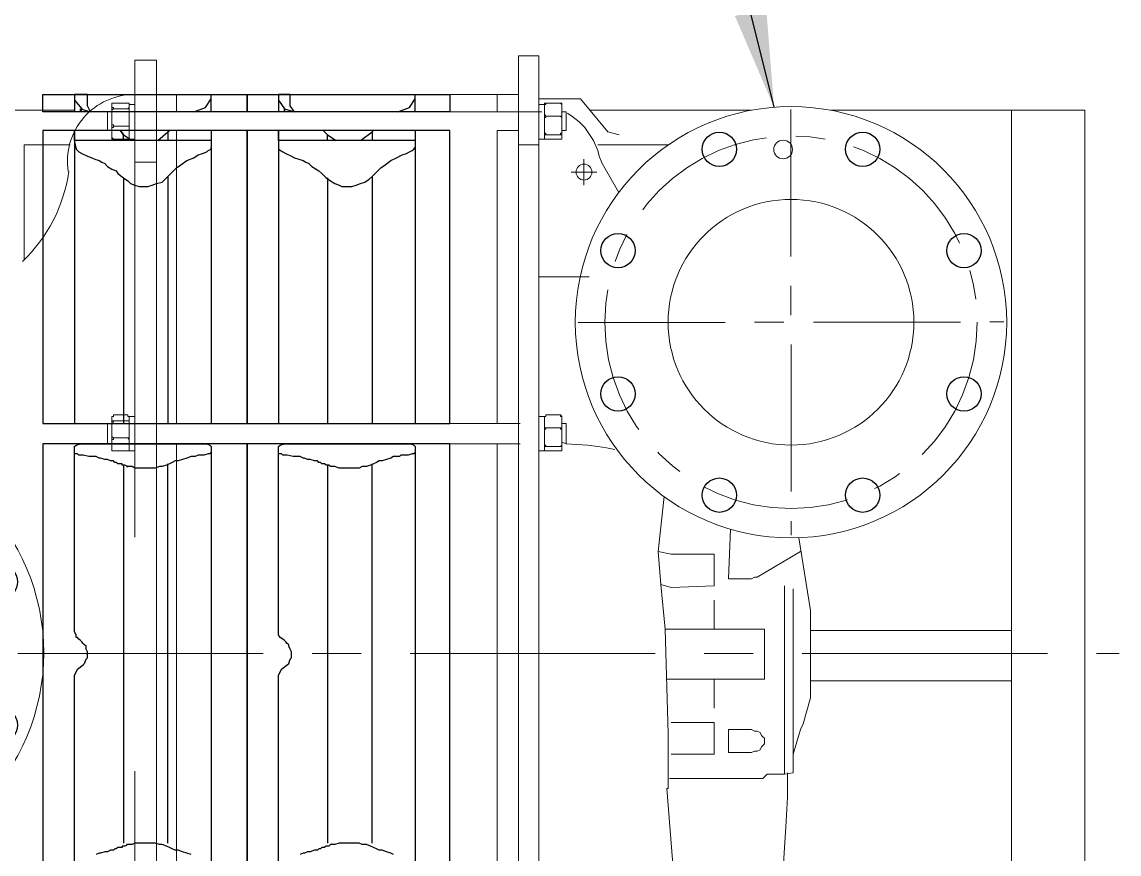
# Model space of a CAD drawing. Header units: inches. Extents: x 26 to 324, y 7 to 235.
# Drawn here: x 115.22 to 143.2, y 172.32 to 193.54 of the extents above; entities that cross this region are included whole.
import ezdxf

# ---------------------------------------------------------------- set-up
doc = ezdxf.new("R2010")
doc.units = ezdxf.units.IN
doc.header["$MEASUREMENT"] = 0
doc.linetypes.add('CENTER', pattern=[2, 1.25, -0.25, 0.25, -0.25])
doc.layers.add('CL', color=1, linetype='CENTER')
doc.layers.add('OBJ', color=7, linetype='Continuous')
doc.styles.get("Standard").update_dxf_attribs({"font": 'arial.ttf'})
doc.dimstyles.new('STANDARD 2 PLCS', dxfattribs={"dimtxt": 0.125, "dimasz": 0.18, "dimexe": 0.18, "dimexo": 0.0625, "dimgap": 0.09, "dimtad": 0, "dimtih": 1, "dimtoh": 1, "dimzin": 4, "dimdsep": 46, "dimtxsty": 'Standard', "dimcen": 0.09, "dimaunit": 1, "dimadec": 0, "dimazin": 1, "dimtfac": 1, "dimtofl": 0, "dimtmove": 1, "dimatfit": 3, "dimfxl": 1, "dimtolj": 1, "dimtzin": 4, "dimarcsym": 0})

# ---------------------------------------------------------------- blocks, each defined once
blk = doc.blocks.new('*U36')
blk.add_circle((0, 0), 0.438)
blk = doc.blocks.new('*U37')
at = {"layer": 'OBJ', "color": 0, "linetype": 'ByBlock', "lineweight": -2, "transparency": 16777216}
for p, rotation in [((58.703, 93.608), 90.00000000000001), ((62.357, 93.608), 45.00000000000002), ((56.119, 91.024), 135), ((64.94, 87.37), 315), ((56.119, 87.37), 180), ((58.703, 84.787), 225), ((62.357, 84.787), 270)]:
    blk.add_blockref('*U36', p, dxfattribs=dict(at, rotation=rotation))
blk.add_blockref('*U36', (64.94, 91.024), dxfattribs=at)
blk = doc.blocks.new('*U38')
blk.add_circle((0, 0), 0.438)
blk = doc.blocks.new('*U39')
at = {"layer": 'OBJ', "color": 0, "linetype": 'ByBlock', "lineweight": -2, "transparency": 16777216}
for p, rotation in [((58.703, 93.608), 90.00000000000001), ((62.357, 93.608), 45.00000000000002), ((56.119, 91.024), 135), ((64.94, 87.37), 315), ((56.119, 87.37), 180), ((58.703, 84.787), 225), ((62.357, 84.787), 270)]:
    blk.add_blockref('*U38', p, dxfattribs=dict(at, rotation=rotation))
blk.add_blockref('*U38', (64.94, 91.024), dxfattribs=at)

msp = doc.modelspace()

# ---------------------------------------------------------------- linework, layer by layer
at = {"layer": 'CL', "lineweight": 0, "ltscale": 3}
for points in [[(134.827, 191.313), (134.843, 180.454)], [(129.406, 185.875), (140.264, 185.891)]]:
    msp.add_lwpolyline(points, dxfattribs=at)
at = {"layer": 'CL', "lineweight": 0, "ltscale": 5}
for points in [[(129.556, 190.043), (129.556, 189.383)], [(129.226, 189.713), (129.886, 189.713)], [(65.122, 177.436), (143.2, 177.436)]]:
    msp.add_lwpolyline(points, dxfattribs=at)
at = {"layer": 'CL', "lineweight": 0, "ltscale": 3}
msp.add_circle((134.835, 185.883), 4.75, dxfattribs=at)
at = {"layer": 'OBJ', "lineweight": 0}
for p, q in [((127.89, 191.692), (127.89, 192.681)), ((127.89, 192.681), (128.403, 192.681)), ((128.403, 192.681), (128.403, 191.582)), ((126.131, 191.692), (127.89, 191.692)), ((128.403, 191.582), (129.466, 191.582)), ((129.466, 191.582), (130.162, 190.739)), ((116.566, 191.289), (66.007, 191.289)), ((140.46, 191.289), (140.46, 168.787)), ((130.162, 190.739), (130.456, 190.666))]:
    msp.add_line(p, q, dxfattribs=at)
for points in [[(118.106, 189.969), (118.655, 189.969), (118.655, 192.571), (118.655, 177.326)], [(118.655, 192.571), (118.106, 192.571), (118.106, 180.404)], [(127.89, 163.583), (127.341, 163.583), (127.341, 163.144), (127.89, 163.144), (127.89, 162.154), (128.403, 162.191), (128.403, 164.426), (128.403, 192.645)], [(127.89, 192.681), (127.89, 163.144)], [(118.655, 191.252), (119.168, 191.252), (119.168, 191.692), (118.655, 191.692)], [(118.655, 191.692), (118.655, 191.692)], [(127.341, 191.252), (127.341, 191.692)], [(128.403, 191.582), (128.403, 190.409), (127.89, 190.409), (127.89, 191.692)], [(117.556, 191.472), (117.519, 191.472), (117.519, 191.435)], [(117.519, 191.435), (117.519, 191.435)], [(117.519, 191.435), (117.519, 191.435)], [(117.519, 191.435), (117.519, 191.435)], [(117.519, 191.435), (117.519, 191.435)], [(117.519, 191.435), (117.519, 191.435)], [(117.519, 191.435), (117.519, 191.435)], [(117.519, 191.435), (117.519, 191.435)], [(117.519, 191.435), (117.519, 191.435)], [(117.519, 191.435), (117.519, 191.435)], [(117.519, 191.435), (117.519, 191.435)], [(117.519, 191.435), (117.519, 191.435)], [(117.519, 191.435), (117.519, 191.435)], [(117.519, 191.435), (117.519, 191.435)], [(117.519, 191.435), (117.519, 191.435)], [(117.519, 191.435), (117.519, 191.435)], [(117.519, 190.592), (117.556, 190.556), (117.519, 190.556), (117.519, 190.592), (117.519, 190.629), (117.519, 190.666), (117.519, 190.702), (117.519, 190.739), (117.519, 190.776), (117.519, 190.812), (117.519, 190.849), (117.556, 190.849), (117.556, 190.886), (117.556, 190.922), (117.519, 190.922), (117.519, 190.959), (117.519, 190.995), (117.519, 191.032), (117.519, 191.069), (117.519, 191.105), (117.519, 191.142), (117.519, 191.179), (117.519, 191.215), (117.519, 191.252), (117.519, 191.289), (117.556, 191.325), (117.556, 191.362), (117.519, 191.362), (117.519, 191.399), (117.519, 191.435), (117.519, 191.399)], [(117.519, 191.399), (117.519, 191.399)], [(117.519, 191.399), (117.519, 191.399)], [(117.519, 191.399), (117.519, 191.399)], [(117.519, 191.399), (117.519, 191.399)], [(117.519, 191.399), (117.519, 191.399)], [(117.519, 191.399), (117.519, 191.399)], [(117.519, 191.399), (117.519, 191.399)], [(117.519, 191.399), (117.519, 191.399)], [(117.519, 191.399), (117.519, 191.399)], [(117.519, 191.399), (117.519, 191.399)], [(117.519, 191.399), (117.519, 191.399)], [(117.519, 191.399), (117.519, 191.399)], [(117.519, 191.399), (117.519, 191.399)], [(117.519, 191.399), (117.519, 191.399)], [(117.519, 191.399), (117.519, 191.399)], [(117.519, 191.399), (117.519, 191.399)], [(117.519, 191.399), (117.519, 191.399)], [(117.519, 190.592), (117.519, 191.399)], [(117.519, 191.362), (117.519, 191.362)], [(117.519, 191.362), (117.519, 191.362)], [(117.519, 191.362), (117.519, 191.362)], [(117.519, 191.362), (117.519, 191.362)], [(117.519, 191.362), (117.519, 191.362)], [(117.519, 191.362), (117.519, 191.362)], [(117.519, 191.362), (117.519, 191.362)], [(117.519, 191.362), (117.519, 191.362)], [(117.519, 191.362), (117.519, 191.362)], [(117.519, 191.362), (117.519, 191.362)], [(117.519, 191.362), (117.519, 191.362)], [(117.519, 191.362), (117.519, 191.362)], [(117.556, 191.472), (117.556, 191.472)], [(117.556, 191.472), (117.556, 191.472)], [(117.556, 191.472), (117.556, 191.472)], [(117.556, 191.472), (117.922, 191.472)], [(117.556, 191.362), (117.556, 191.362)], [(117.922, 191.472), (117.922, 191.472)], [(117.959, 190.592), (117.959, 190.629), (117.959, 190.666), (117.959, 190.702), (117.959, 190.739), (117.959, 190.776), (117.959, 190.812), (117.959, 190.849), (117.959, 190.886), (117.922, 190.886), (117.959, 190.886), (117.959, 190.922), (117.959, 190.959), (117.959, 190.995), (117.959, 191.032), (117.959, 191.069), (117.959, 191.105), (117.959, 191.142), (117.959, 191.179), (117.959, 191.215), (117.959, 191.252), (117.959, 191.289), (117.959, 191.325), (117.922, 191.325), (117.959, 191.362), (117.959, 191.399), (117.959, 191.435), (117.959, 191.472), (117.922, 191.472)], [(117.959, 191.472), (117.959, 191.472)], [(117.959, 191.472), (117.959, 191.472)], [(117.959, 191.435), (117.959, 191.435)], [(117.959, 191.435), (117.959, 191.435)], [(117.959, 191.435), (117.959, 191.435)], [(117.959, 191.435), (117.959, 191.435)], [(117.959, 191.435), (117.959, 191.435)], [(117.959, 191.435), (117.959, 191.435)], [(117.959, 191.435), (117.959, 191.435)], [(117.959, 191.435), (117.959, 191.435)], [(117.959, 191.435), (117.959, 191.435)], [(117.959, 191.435), (117.959, 191.435)], [(117.959, 191.435), (117.959, 191.435)], [(117.959, 191.435), (117.959, 191.435)], [(117.959, 191.435), (117.959, 191.435)], [(117.959, 191.435), (117.959, 191.435)], [(117.959, 191.435), (117.959, 191.435)], [(117.959, 191.399), (117.959, 191.435)], [(118.106, 191.435), (117.959, 191.435), (117.959, 190.556), (118.106, 190.556)], [(117.959, 191.399), (117.959, 191.399)], [(117.959, 191.399), (117.959, 191.399)], [(117.959, 191.399), (117.959, 191.399)], [(117.959, 191.399), (117.959, 191.399)], [(117.959, 191.399), (117.959, 191.399)], [(117.959, 191.399), (117.959, 191.399)], [(117.959, 191.399), (117.959, 191.399)], [(117.959, 191.399), (117.959, 191.399)], [(117.959, 191.399), (117.959, 191.399)], [(117.959, 191.399), (117.959, 191.399)], [(117.959, 191.399), (117.959, 191.399)], [(117.959, 191.399), (117.959, 191.399)], [(117.959, 191.399), (117.959, 191.399)], [(117.959, 191.399), (117.959, 191.399)], [(117.959, 191.399), (117.959, 191.399)], [(117.959, 191.399), (117.959, 191.399)], [(117.959, 191.362), (117.959, 191.362)], [(117.959, 191.362), (117.959, 191.362)], [(117.959, 191.362), (117.959, 191.362)], [(117.959, 191.362), (117.959, 191.362)], [(117.959, 191.362), (117.959, 191.362)], [(117.959, 191.362), (117.959, 191.362)], [(117.959, 191.362), (117.959, 191.362)], [(117.959, 191.362), (117.959, 191.362)], [(117.959, 191.362), (117.959, 191.362)], [(117.959, 191.362), (117.959, 191.362)], [(117.959, 191.362), (117.959, 191.362)], [(117.959, 191.362), (117.959, 191.362)], [(117.959, 191.362), (117.959, 191.362)], [(117.959, 191.362), (117.959, 191.362)], [(128.403, 190.556), (128.55, 190.556), (128.55, 191.435), (128.403, 191.435)], [(128.55, 191.435), (128.55, 191.472), (128.587, 191.472), (128.587, 191.435), (128.55, 191.435), (128.55, 191.399), (128.55, 191.362), (128.55, 191.325), (128.55, 191.289), (128.55, 191.252), (128.55, 191.215), (128.55, 191.179), (128.587, 191.142), (128.587, 191.105), (128.55, 191.105), (128.55, 191.069), (128.55, 191.032), (128.55, 190.995), (128.55, 190.959), (128.55, 190.922), (128.55, 190.886), (128.55, 190.849), (128.55, 190.812), (128.55, 190.776), (128.55, 190.739), (128.55, 190.702), (128.587, 190.702), (128.587, 190.666), (128.55, 190.666), (128.55, 190.629), (128.55, 190.592), (128.55, 190.556), (128.587, 190.556)], [(128.55, 191.435), (128.55, 191.435)], [(128.953, 191.472), (128.587, 191.472)], [(128.99, 190.592), (128.99, 190.629), (128.99, 190.666), (128.953, 190.666), (128.953, 190.702), (128.99, 190.702), (128.99, 190.739), (128.99, 190.776), (128.99, 190.812), (128.99, 190.849), (128.99, 190.886), (128.99, 190.922), (128.99, 190.959), (128.99, 190.995), (128.99, 191.032), (128.99, 191.069), (128.99, 191.105), (128.953, 191.142), (128.99, 191.142), (128.99, 191.179), (128.99, 191.215), (128.99, 191.252), (128.99, 191.289), (128.99, 191.325), (128.99, 191.362), (128.99, 191.399), (128.99, 191.435), (128.953, 191.472), (128.99, 191.472), (128.99, 191.435)], [(128.99, 191.435), (128.99, 191.435)], [(128.99, 191.435), (128.99, 190.629)], [(117.519, 191.252), (117.409, 191.252), (117.409, 190.776), (117.519, 190.776)], [(117.519, 191.289), (117.519, 191.289)], [(117.519, 191.289), (117.519, 191.289)], [(117.519, 191.289), (117.519, 191.289)], [(117.519, 191.252), (117.519, 191.252)], [(117.519, 191.252), (117.519, 191.252)], [(117.519, 191.252), (117.519, 191.252)], [(117.519, 191.252), (117.519, 191.252)], [(117.519, 191.215), (117.519, 191.215)], [(117.519, 191.215), (117.519, 191.215)], [(117.519, 191.215), (117.519, 191.215)], [(117.519, 191.179), (117.519, 191.179)], [(117.519, 191.179), (117.519, 191.179)], [(117.519, 191.179), (117.519, 191.179)], [(117.519, 191.179), (117.519, 191.179)], [(117.519, 191.142), (117.519, 191.142)], [(117.519, 191.142), (117.519, 191.142)], [(117.519, 191.142), (117.519, 191.142)], [(117.519, 191.105), (117.519, 191.105)], [(117.519, 191.105), (117.519, 191.105)], [(117.519, 191.105), (117.519, 191.105)], [(117.519, 191.105), (117.519, 191.105)], [(117.556, 191.325), (117.556, 191.325)], [(117.556, 191.325), (117.556, 191.325)], [(117.556, 191.325), (117.556, 191.325)], [(117.556, 191.325), (117.556, 191.325)], [(117.922, 191.325), (117.556, 191.325)], [(117.922, 191.325), (117.922, 191.325)], [(117.922, 191.325), (117.922, 191.325)], [(117.959, 191.325), (117.959, 191.325)], [(117.959, 191.289), (117.959, 191.289)], [(117.959, 191.289), (117.959, 191.289)], [(117.959, 191.289), (117.959, 191.289)], [(117.959, 191.252), (117.959, 191.252)], [(117.959, 191.252), (117.959, 191.252)], [(117.959, 191.252), (117.959, 191.252)], [(117.959, 191.252), (117.959, 191.252)], [(117.959, 191.215), (117.959, 191.215)], [(117.959, 191.215), (117.959, 191.215)], [(117.959, 191.215), (117.959, 191.215)], [(117.959, 191.179), (117.959, 191.179)], [(117.959, 191.179), (117.959, 191.179)], [(117.959, 191.179), (117.959, 191.179)], [(117.959, 191.179), (117.959, 191.179)], [(117.959, 191.142), (117.959, 191.142)], [(117.959, 191.142), (117.959, 191.142)], [(117.959, 191.142), (117.959, 191.142)], [(117.959, 191.105), (117.959, 191.105)], [(117.959, 191.105), (117.959, 191.105)], [(117.959, 191.105), (117.959, 191.105)], [(117.959, 191.105), (117.959, 191.105)], [(126.131, 191.252), (128.477, 191.252)], [(128.953, 191.142), (128.587, 191.142)], [(128.99, 190.776), (129.1, 190.776), (129.1, 191.252), (128.99, 191.252)], [(129.136, 191.215), (129.246, 191.142), (129.43, 190.995), (129.576, 190.849), (129.796, 190.519), (129.906, 190.263), (129.943, 190.116), (130.016, 189.933), (130.445, 189.196)], [(133.82, 191.289), (129.723, 191.289), (129.708, 191.289)], [(142.329, 191.289), (135.85, 191.289)], [(139.801, 191.289), (139.727, 191.289)], [(140.46, 190.629), (140.46, 191.289)], [(117.519, 191.069), (117.519, 191.069)], [(117.519, 191.069), (117.519, 191.069)], [(117.519, 191.069), (117.519, 191.069)], [(117.519, 191.032), (117.519, 191.032)], [(117.519, 191.032), (117.519, 191.032)], [(117.519, 191.032), (117.519, 191.032)], [(117.519, 191.032), (117.519, 191.032)], [(117.519, 190.995), (117.519, 190.995)], [(117.519, 190.995), (117.519, 190.995)], [(117.519, 190.995), (117.519, 190.995)], [(117.519, 190.959), (117.519, 190.959)], [(117.519, 190.959), (117.519, 190.959)], [(117.519, 190.959), (117.519, 190.959)], [(117.519, 190.922), (117.519, 190.922)], [(117.519, 190.922), (117.519, 190.922)], [(117.519, 190.849), (117.519, 190.849)], [(117.519, 190.849), (117.519, 190.849)], [(117.519, 190.849), (117.519, 190.849)], [(117.519, 190.849), (117.519, 190.849)], [(117.519, 190.812), (117.519, 190.812)], [(117.519, 190.812), (117.519, 190.812)], [(117.519, 190.812), (117.519, 190.812)], [(117.519, 190.812), (117.519, 190.812)], [(117.519, 190.812), (117.519, 190.812)], [(117.556, 190.886), (117.556, 190.886)], [(117.556, 190.886), (117.556, 190.886)], [(117.556, 190.886), (117.556, 190.886)], [(117.556, 190.886), (117.556, 190.886)], [(117.556, 190.886), (117.922, 190.886)], [(117.922, 190.886), (117.922, 190.886)], [(117.922, 190.886), (117.922, 190.886)], [(117.959, 191.069), (117.959, 191.069)], [(117.959, 191.069), (117.959, 191.069)], [(117.959, 191.069), (117.959, 191.069)], [(117.959, 191.032), (117.959, 191.032)], [(117.959, 191.032), (117.959, 191.032)], [(117.959, 191.032), (117.959, 191.032)], [(117.959, 191.032), (117.959, 191.032)], [(117.959, 190.995), (117.959, 190.995)], [(117.959, 190.995), (117.959, 190.995)], [(117.959, 190.995), (117.959, 190.995)], [(117.959, 190.959), (117.959, 190.959)], [(117.959, 190.959), (117.959, 190.959)], [(117.959, 190.959), (117.959, 190.959)], [(117.959, 190.922), (117.959, 190.922)], [(117.959, 190.922), (117.959, 190.922)], [(117.959, 190.922), (117.959, 190.922)], [(117.959, 190.849), (117.959, 190.849)], [(117.959, 190.849), (117.959, 190.849)], [(117.959, 190.849), (117.959, 190.849)], [(117.959, 190.849), (117.959, 190.849)], [(117.959, 190.849), (117.959, 190.849)], [(117.959, 190.812), (117.959, 190.812)], [(117.959, 190.812), (117.959, 190.812)], [(117.959, 190.812), (117.959, 190.812)], [(117.959, 190.812), (117.959, 190.812)], [(117.959, 190.812), (117.959, 190.812)], [(117.519, 190.776), (117.519, 190.776)], [(117.519, 190.776), (117.519, 190.776)], [(117.519, 190.776), (117.519, 190.776)], [(117.519, 190.776), (117.519, 190.776)], [(117.519, 190.776), (117.519, 190.776)], [(117.519, 190.739), (117.519, 190.739)], [(117.519, 190.739), (117.519, 190.739)], [(117.519, 190.739), (117.519, 190.739)], [(117.519, 190.739), (117.519, 190.739)], [(117.519, 190.739), (117.519, 190.739)], [(117.519, 190.702), (117.519, 190.702)], [(117.519, 190.702), (117.519, 190.702)], [(117.519, 190.702), (117.519, 190.702)], [(117.519, 190.702), (117.519, 190.702)], [(117.519, 190.702), (117.519, 190.702)], [(117.519, 190.666), (117.519, 190.666)], [(117.519, 190.666), (117.519, 190.666)], [(117.519, 190.666), (117.519, 190.666)], [(117.519, 190.666), (117.519, 190.666)], [(117.519, 190.666), (117.519, 190.666)], [(117.519, 190.666), (117.519, 190.666)], [(117.519, 190.629), (117.519, 190.629)], [(117.519, 190.629), (117.519, 190.629)], [(117.519, 190.629), (117.519, 190.629)], [(117.519, 190.629), (117.519, 190.629)], [(117.519, 190.629), (117.519, 190.629)], [(117.519, 190.592), (117.519, 190.592)], [(117.519, 190.592), (117.519, 190.592)], [(117.519, 190.592), (117.519, 190.592)], [(117.519, 190.592), (117.519, 190.592)], [(117.519, 190.592), (117.519, 190.592)], [(117.519, 190.592), (117.519, 190.592)], [(117.519, 190.592), (117.519, 190.592)], [(117.519, 190.592), (117.519, 190.592)], [(117.519, 190.592), (117.519, 190.592)], [(117.519, 190.592), (117.519, 190.592)], [(117.519, 190.592), (117.519, 190.592)], [(117.519, 190.592), (117.519, 190.592)], [(117.519, 190.592), (117.519, 190.592)], [(117.519, 190.592), (117.519, 190.592)], [(117.519, 190.556), (117.519, 190.556)], [(117.519, 190.556), (117.519, 190.556)], [(117.519, 190.556), (117.519, 190.556)], [(117.519, 190.556), (117.519, 190.556)], [(117.519, 190.556), (117.519, 190.556)], [(117.519, 190.556), (117.519, 190.556)], [(117.519, 190.556), (117.519, 190.556)], [(117.556, 190.556), (117.556, 190.556)], [(117.556, 190.556), (117.556, 190.556)], [(117.556, 190.556), (117.556, 190.556)], [(117.556, 190.556), (117.556, 190.556)], [(117.556, 190.556), (117.556, 190.556)], [(117.556, 190.556), (117.556, 190.556)], [(117.556, 190.556), (117.556, 190.556)], [(117.556, 190.556), (117.556, 190.556)], [(117.556, 190.556), (117.556, 190.556)], [(117.556, 190.556), (117.922, 190.556)], [(117.922, 190.556), (117.922, 190.556)], [(117.922, 190.556), (117.922, 190.556)], [(117.922, 190.556), (117.922, 190.556)], [(117.959, 190.776), (117.959, 190.776)], [(117.959, 190.776), (117.959, 190.776)], [(117.959, 190.776), (117.959, 190.776)], [(117.959, 190.776), (117.959, 190.776)], [(117.959, 190.776), (117.959, 190.776)], [(117.959, 190.739), (117.959, 190.739)], [(117.959, 190.739), (117.959, 190.739)], [(117.959, 190.739), (117.959, 190.739)], [(117.959, 190.739), (117.959, 190.739)], [(117.959, 190.739), (117.959, 190.739)], [(117.959, 190.702), (117.959, 190.702)], [(117.959, 190.702), (117.959, 190.702)], [(117.959, 190.702), (117.959, 190.702)], [(117.959, 190.702), (117.959, 190.702)], [(117.959, 190.702), (117.959, 190.702)], [(117.959, 190.666), (117.959, 190.666)], [(117.959, 190.666), (117.959, 190.666)], [(117.959, 190.666), (117.959, 190.666)], [(117.959, 190.666), (117.959, 190.666)], [(117.959, 190.666), (117.959, 190.666)], [(117.959, 190.666), (117.959, 190.666)], [(117.959, 190.629), (117.959, 190.629)], [(117.959, 190.629), (117.959, 190.629)], [(117.959, 190.629), (117.959, 190.629)], [(117.959, 190.629), (117.959, 190.629)], [(117.959, 190.629), (117.959, 190.629)], [(117.959, 190.592), (117.959, 190.592)], [(117.959, 190.592), (117.959, 190.592)], [(117.959, 190.592), (117.959, 190.592)], [(117.959, 190.592), (117.959, 190.592)], [(117.959, 190.592), (117.959, 190.592)], [(117.959, 190.592), (117.959, 190.592)], [(117.959, 190.592), (117.959, 190.592)], [(117.959, 190.592), (117.959, 190.592)], [(117.959, 190.592), (117.959, 190.592)], [(117.959, 190.592), (117.959, 190.592)], [(117.959, 190.592), (117.959, 190.592)], [(117.959, 190.592), (117.959, 190.592)], [(117.959, 190.592), (117.959, 190.592)], [(117.959, 190.592), (117.959, 190.592)], [(117.959, 190.556), (117.959, 190.556)], [(117.959, 190.556), (117.959, 190.556)], [(117.959, 190.556), (117.959, 190.556)], [(117.959, 190.556), (117.959, 190.556)], [(117.959, 190.556), (117.959, 190.556)], [(117.959, 190.556), (117.959, 190.556)], [(117.959, 190.556), (117.959, 190.556)], [(117.959, 190.556), (117.959, 190.556)], [(117.959, 190.556), (117.959, 190.556)], [(117.959, 190.556), (117.959, 190.556)], [(117.959, 190.556), (117.959, 190.556)], [(117.959, 190.556), (117.959, 190.556)], [(119.168, 190.776), (118.655, 190.776)], [(127.89, 190.776), (127.341, 190.776), (127.341, 190.299), (127.341, 183.3), (127.89, 183.3)], [(128.55, 190.592), (128.55, 190.592)], [(128.587, 190.666), (128.953, 190.666)], [(128.953, 190.556), (128.587, 190.556)], [(128.953, 190.556), (128.99, 190.556), (128.99, 190.592), (128.99, 190.629)], [(128.99, 190.592), (128.99, 190.592)], [(116.456, 190.409), (115.284, 190.409), (115.284, 187.477)], [(131.71, 190.409), (129.906, 190.409)], [(128.403, 187.038), (129.686, 187.038)], [(117.519, 183.3), (117.409, 183.3), (117.409, 182.786), (117.519, 182.786)], [(117.556, 183.519), (117.556, 183.483), (117.519, 183.483)], [(117.519, 183.483), (117.519, 183.483)], [(117.519, 183.483), (117.519, 183.483)], [(117.519, 183.483), (117.519, 183.483)], [(117.519, 183.483), (117.519, 183.483)], [(117.519, 183.483), (117.519, 183.483)], [(117.519, 183.483), (117.519, 183.483)], [(117.519, 183.483), (117.519, 183.483)], [(117.519, 183.483), (117.519, 183.483)], [(117.519, 183.483), (117.519, 183.483)], [(117.519, 183.483), (117.519, 183.483)], [(117.519, 183.483), (117.519, 183.483)], [(117.519, 183.483), (117.519, 183.483)], [(117.519, 182.64), (117.519, 182.603), (117.556, 182.603), (117.519, 182.603), (117.519, 182.64), (117.519, 182.677), (117.519, 182.713), (117.519, 182.75), (117.519, 182.786), (117.519, 182.823), (117.519, 182.86), (117.519, 182.896), (117.556, 182.896), (117.556, 182.933), (117.519, 182.97), (117.519, 183.006), (117.519, 183.043), (117.519, 183.08), (117.519, 183.116), (117.519, 183.153), (117.519, 183.19), (117.519, 183.226), (117.519, 183.263), (117.519, 183.3), (117.519, 183.336), (117.556, 183.336), (117.556, 183.373), (117.519, 183.373), (117.519, 183.409), (117.519, 183.446), (117.519, 183.483), (117.519, 183.446)], [(117.519, 183.446), (117.519, 183.446)], [(117.519, 183.446), (117.519, 183.446)], [(117.519, 183.446), (117.519, 183.446)], [(117.519, 183.446), (117.519, 183.446)], [(117.519, 183.446), (117.519, 183.446)], [(117.519, 183.446), (117.519, 183.446)], [(117.519, 183.446), (117.519, 183.446)], [(117.519, 183.446), (117.519, 183.446)], [(117.519, 183.446), (117.519, 183.446)], [(117.519, 183.446), (117.519, 183.446)], [(117.519, 183.446), (117.519, 183.446)], [(117.519, 183.446), (117.519, 183.446)], [(117.519, 183.446), (117.519, 183.446)], [(117.519, 183.446), (117.519, 183.446)], [(117.519, 183.446), (117.519, 183.446)], [(117.519, 183.446), (117.519, 183.446)], [(117.519, 182.64), (117.519, 183.446)], [(117.519, 183.409), (117.519, 183.409)], [(117.519, 183.409), (117.519, 183.409)], [(117.519, 183.409), (117.519, 183.409)], [(117.519, 183.409), (117.519, 183.409)], [(117.519, 183.409), (117.519, 183.409)], [(117.519, 183.409), (117.519, 183.409)], [(117.519, 183.409), (117.519, 183.409)], [(117.519, 183.409), (117.519, 183.409)], [(117.519, 183.409), (117.519, 183.409)], [(117.519, 183.409), (117.519, 183.409)], [(117.519, 183.409), (117.519, 183.409)], [(117.519, 183.409), (117.519, 183.409)], [(117.519, 183.409), (117.519, 183.409)], [(117.519, 183.409), (117.519, 183.409)], [(117.519, 183.409), (117.519, 183.409)], [(117.519, 183.373), (117.519, 183.373)], [(117.519, 183.336), (117.519, 183.336)], [(117.519, 183.336), (117.519, 183.336)], [(117.519, 183.3), (117.519, 183.3)], [(117.519, 183.3), (117.519, 183.3)], [(117.519, 183.3), (117.519, 183.3)], [(117.519, 183.263), (117.519, 183.263)], [(117.519, 183.263), (117.519, 183.263)], [(117.519, 183.263), (117.519, 183.263)], [(117.519, 183.263), (117.519, 183.263)], [(117.556, 183.519), (117.922, 183.519)], [(117.556, 183.483), (117.556, 183.483)], [(117.556, 183.483), (117.556, 183.483)], [(117.556, 183.373), (117.556, 183.373)], [(117.556, 183.373), (117.556, 183.373)], [(117.556, 183.373), (117.556, 183.373)], [(117.556, 183.373), (117.556, 183.373)], [(117.556, 183.373), (117.556, 183.373)], [(117.922, 183.373), (117.556, 183.373)], [(117.959, 182.64), (117.959, 182.677), (117.959, 182.713), (117.959, 182.75), (117.959, 182.786), (117.959, 182.823), (117.959, 182.86), (117.959, 182.896), (117.922, 182.933), (117.959, 182.933), (117.959, 182.97), (117.959, 183.006), (117.959, 183.043), (117.959, 183.08), (117.959, 183.116), (117.959, 183.153), (117.959, 183.19), (117.959, 183.226), (117.959, 183.263), (117.959, 183.3), (117.959, 183.336), (117.959, 183.373), (117.922, 183.373), (117.959, 183.373), (117.959, 183.409), (117.959, 183.446), (117.959, 183.483), (117.922, 183.483), (117.922, 183.519)], [(117.922, 183.373), (117.922, 183.373)], [(117.922, 183.373), (117.922, 183.373)], [(117.959, 183.483), (117.959, 183.483)], [(117.959, 183.483), (117.959, 183.483)], [(117.959, 183.483), (117.959, 183.483)], [(117.959, 183.483), (117.959, 183.483)], [(117.959, 183.483), (117.959, 183.483)], [(117.959, 183.483), (117.959, 183.483)], [(117.959, 183.483), (117.959, 183.483)], [(117.959, 183.483), (117.959, 183.483)], [(117.959, 183.483), (117.959, 183.483)], [(117.959, 183.483), (117.959, 183.483)], [(117.959, 183.483), (117.959, 183.483)], [(117.959, 183.483), (117.959, 183.483)], [(117.959, 183.483), (117.959, 183.483)], [(117.959, 183.483), (117.959, 183.483)], [(117.959, 183.446), (117.959, 183.483)], [(118.106, 183.483), (117.959, 183.483), (117.959, 182.603), (118.106, 182.603)], [(117.959, 183.446), (117.959, 183.446)], [(117.959, 183.446), (117.959, 183.446)], [(117.959, 183.446), (117.959, 183.446)], [(117.959, 183.446), (117.959, 183.446)], [(117.959, 183.446), (117.959, 183.446)], [(117.959, 183.446), (117.959, 183.446)], [(117.959, 183.446), (117.959, 183.446)], [(117.959, 183.446), (117.959, 183.446)], [(117.959, 183.446), (117.959, 183.446)], [(117.959, 183.446), (117.959, 183.446)], [(117.959, 183.446), (117.959, 183.446)], [(117.959, 183.446), (117.959, 183.446)], [(117.959, 183.446), (117.959, 183.446)], [(117.959, 183.446), (117.959, 183.446)], [(117.959, 183.446), (117.959, 183.446)], [(117.959, 183.409), (117.959, 183.409)], [(117.959, 183.409), (117.959, 183.409)], [(117.959, 183.409), (117.959, 183.409)], [(117.959, 183.409), (117.959, 183.409)], [(117.959, 183.409), (117.959, 183.409)], [(117.959, 183.409), (117.959, 183.409)], [(117.959, 183.409), (117.959, 183.409)], [(117.959, 183.409), (117.959, 183.409)], [(117.959, 183.409), (117.959, 183.409)], [(117.959, 183.409), (117.959, 183.409)], [(117.959, 183.409), (117.959, 183.409)], [(117.959, 183.409), (117.959, 183.409)], [(117.959, 183.409), (117.959, 183.409)], [(117.959, 183.409), (117.959, 183.409)], [(117.959, 183.409), (117.959, 183.409)], [(117.959, 183.373), (117.959, 183.373)], [(117.959, 183.373), (117.959, 183.373)], [(117.959, 183.373), (117.959, 183.373)], [(117.959, 183.336), (117.959, 183.336)], [(117.959, 183.336), (117.959, 183.336)], [(117.959, 183.336), (117.959, 183.336)], [(117.959, 183.3), (117.959, 183.3)], [(117.959, 183.3), (117.959, 183.3)], [(117.959, 183.3), (117.959, 183.3)], [(117.959, 183.263), (117.959, 183.263)], [(117.959, 183.263), (117.959, 183.263)], [(117.959, 183.263), (117.959, 183.263)], [(117.959, 183.263), (117.959, 183.263)], [(119.168, 183.3), (118.655, 183.3)], [(126.131, 183.3), (127.927, 183.3)], [(128.403, 182.603), (128.55, 182.603), (128.55, 183.483), (128.403, 183.483)], [(128.55, 183.446), (128.55, 183.483), (128.587, 183.483), (128.587, 183.519), (128.587, 183.483), (128.55, 183.483), (128.55, 183.446), (128.55, 183.409), (128.55, 183.373), (128.55, 183.336), (128.55, 183.3), (128.55, 183.263), (128.55, 183.226), (128.55, 183.19), (128.587, 183.19), (128.587, 183.153), (128.55, 183.153), (128.55, 183.116), (128.55, 183.08), (128.55, 183.043), (128.55, 183.006), (128.55, 182.97), (128.55, 182.933), (128.55, 182.896), (128.55, 182.86), (128.55, 182.823), (128.55, 182.786), (128.55, 182.75), (128.587, 182.75), (128.587, 182.713), (128.55, 182.713), (128.55, 182.677), (128.55, 182.64), (128.55, 182.603), (128.587, 182.603)], [(128.953, 183.519), (128.587, 183.519)], [(128.953, 182.603), (128.99, 182.603), (128.99, 182.64), (128.99, 182.677), (128.99, 182.713), (128.953, 182.713), (128.99, 182.75), (128.99, 182.786), (128.99, 182.823), (128.99, 182.86), (128.99, 182.896), (128.99, 182.933), (128.99, 182.97), (128.99, 183.006), (128.99, 183.043), (128.99, 183.08), (128.99, 183.116), (128.99, 183.153), (128.953, 183.153), (128.953, 183.19), (128.99, 183.19), (128.99, 183.226), (128.99, 183.263), (128.99, 183.3), (128.99, 183.336), (128.99, 183.373), (128.99, 183.409), (128.99, 183.446), (128.99, 183.483), (128.953, 183.483), (128.953, 183.519), (128.99, 183.483), (128.99, 183.446)], [(128.99, 183.446), (128.99, 182.64)], [(129.1, 182.786), (129.1, 183.3), (128.99, 183.3)], [(117.519, 183.226), (117.519, 183.226)], [(117.519, 183.226), (117.519, 183.226)], [(117.519, 183.226), (117.519, 183.226)], [(117.519, 183.19), (117.519, 183.19)], [(117.519, 183.19), (117.519, 183.19)], [(117.519, 183.19), (117.519, 183.19)], [(117.519, 183.19), (117.519, 183.19)], [(117.519, 183.153), (117.519, 183.153)], [(117.519, 183.153), (117.519, 183.153)], [(117.519, 183.153), (117.519, 183.153)], [(117.519, 183.116), (117.519, 183.116)], [(117.519, 183.116), (117.519, 183.116)], [(117.519, 183.116), (117.519, 183.116)], [(117.519, 183.116), (117.519, 183.116)], [(117.519, 183.08), (117.519, 183.08)], [(117.519, 183.08), (117.519, 183.08)], [(117.519, 183.08), (117.519, 183.08)], [(117.519, 183.08), (117.519, 183.08)], [(117.519, 183.043), (117.519, 183.043)], [(117.519, 183.043), (117.519, 183.043)], [(117.519, 183.043), (117.519, 183.043)], [(117.519, 183.006), (117.519, 183.006)], [(117.519, 183.006), (117.519, 183.006)], [(117.519, 183.006), (117.519, 183.006)], [(117.519, 182.97), (117.519, 182.97)], [(117.519, 182.97), (117.519, 182.97)], [(117.519, 182.97), (117.519, 182.97)], [(117.959, 183.226), (117.959, 183.226)], [(117.959, 183.226), (117.959, 183.226)], [(117.959, 183.226), (117.959, 183.226)], [(117.959, 183.19), (117.959, 183.19)], [(117.959, 183.19), (117.959, 183.19)], [(117.959, 183.19), (117.959, 183.19)], [(117.959, 183.19), (117.959, 183.19)], [(117.959, 183.153), (117.959, 183.153)], [(117.959, 183.153), (117.959, 183.153)], [(117.959, 183.153), (117.959, 183.153)], [(117.959, 183.116), (117.959, 183.116)], [(117.959, 183.116), (117.959, 183.116)], [(117.959, 183.116), (117.959, 183.116)], [(117.959, 183.116), (117.959, 183.116)], [(117.959, 183.08), (117.959, 183.08)], [(117.959, 183.08), (117.959, 183.08)], [(117.959, 183.08), (117.959, 183.08)], [(117.959, 183.08), (117.959, 183.08)], [(117.959, 183.043), (117.959, 183.043)], [(117.959, 183.043), (117.959, 183.043)], [(117.959, 183.043), (117.959, 183.043)], [(117.959, 183.006), (117.959, 183.006)], [(117.959, 183.006), (117.959, 183.006)], [(117.959, 183.006), (117.959, 183.006)], [(117.959, 182.97), (117.959, 182.97)], [(117.959, 182.97), (117.959, 182.97)], [(117.959, 182.97), (117.959, 182.97)], [(128.953, 183.19), (128.587, 183.19)], [(117.519, 182.896), (117.519, 182.896)], [(117.519, 182.896), (117.519, 182.896)], [(117.519, 182.86), (117.519, 182.86)], [(117.519, 182.86), (117.519, 182.86)], [(117.519, 182.86), (117.519, 182.86)], [(117.519, 182.86), (117.519, 182.86)], [(117.519, 182.86), (117.519, 182.86)], [(117.519, 182.823), (117.519, 182.823)], [(117.519, 182.823), (117.519, 182.823)], [(117.519, 182.823), (117.519, 182.823)], [(117.519, 182.823), (117.519, 182.823)], [(117.519, 182.823), (117.519, 182.823)], [(117.519, 182.786), (117.519, 182.786)], [(117.519, 182.786), (117.519, 182.786)], [(117.519, 182.786), (117.519, 182.786)], [(117.519, 182.786), (117.519, 182.786)], [(117.519, 182.786), (117.519, 182.786)], [(117.519, 182.786), (117.519, 182.786)], [(117.519, 182.75), (117.519, 182.75)], [(117.519, 182.75), (117.519, 182.75)], [(117.519, 182.75), (117.519, 182.75)], [(117.519, 182.75), (117.519, 182.75)], [(117.519, 182.75), (117.519, 182.75)], [(117.519, 182.713), (117.519, 182.713)], [(117.519, 182.713), (117.519, 182.713)], [(117.519, 182.713), (117.519, 182.713)], [(117.519, 182.713), (117.519, 182.713)], [(117.519, 182.713), (117.519, 182.713)], [(117.556, 182.933), (117.556, 182.933)], [(117.556, 182.933), (117.556, 182.933)], [(117.556, 182.933), (117.556, 182.933)], [(117.556, 182.933), (117.556, 182.933)], [(117.556, 182.933), (117.922, 182.933)], [(117.556, 182.896), (117.556, 182.896)], [(117.922, 182.933), (117.922, 182.933)], [(117.922, 182.933), (117.922, 182.933)], [(117.959, 182.933), (117.959, 182.933)], [(117.959, 182.896), (117.959, 182.896)], [(117.959, 182.896), (117.959, 182.896)], [(117.959, 182.896), (117.959, 182.896)], [(117.959, 182.896), (117.959, 182.896)], [(117.959, 182.86), (117.959, 182.86)], [(117.959, 182.86), (117.959, 182.86)], [(117.959, 182.86), (117.959, 182.86)], [(117.959, 182.86), (117.959, 182.86)], [(117.959, 182.86), (117.959, 182.86)], [(117.959, 182.823), (117.959, 182.823)], [(117.959, 182.823), (117.959, 182.823)], [(117.959, 182.823), (117.959, 182.823)], [(117.959, 182.823), (117.959, 182.823)], [(117.959, 182.823), (117.959, 182.823)], [(117.959, 182.786), (117.959, 182.786)], [(117.959, 182.786), (117.959, 182.786)], [(117.959, 182.786), (117.959, 182.786)], [(117.959, 182.786), (117.959, 182.786)], [(117.959, 182.786), (117.959, 182.786)], [(117.959, 182.786), (117.959, 182.786)], [(117.959, 182.75), (117.959, 182.75)], [(117.959, 182.75), (117.959, 182.75)], [(117.959, 182.75), (117.959, 182.75)], [(117.959, 182.75), (117.959, 182.75)], [(117.959, 182.75), (117.959, 182.75)], [(117.959, 182.713), (117.959, 182.713)], [(117.959, 182.713), (117.959, 182.713)], [(117.959, 182.713), (117.959, 182.713)], [(117.959, 182.713), (117.959, 182.713)], [(117.959, 182.713), (117.959, 182.713)], [(119.168, 182.786), (118.655, 182.786)], [(126.131, 182.786), (127.927, 182.786)], [(127.89, 182.786), (127.341, 182.786), (127.341, 172.049), (127.89, 172.049)], [(128.587, 182.713), (128.953, 182.713)], [(128.99, 182.823), (129.1, 182.786), (129.649, 182.75), (129.906, 182.713), (130.126, 182.677), (130.346, 182.64)], [(117.519, 182.677), (117.519, 182.677)], [(117.519, 182.677), (117.519, 182.677)], [(117.519, 182.677), (117.519, 182.677)], [(117.519, 182.677), (117.519, 182.677)], [(117.519, 182.677), (117.519, 182.677)], [(117.519, 182.64), (117.519, 182.64)], [(117.519, 182.64), (117.519, 182.64)], [(117.519, 182.64), (117.519, 182.64)], [(117.519, 182.64), (117.519, 182.64)], [(117.519, 182.64), (117.519, 182.64)], [(117.519, 182.64), (117.519, 182.64)], [(117.519, 182.64), (117.519, 182.64)], [(117.519, 182.64), (117.519, 182.64)], [(117.519, 182.603), (117.519, 182.603)], [(117.519, 182.603), (117.519, 182.603)], [(117.519, 182.603), (117.519, 182.603)], [(117.519, 182.603), (117.519, 182.603)], [(117.519, 182.603), (117.519, 182.603)], [(117.519, 182.603), (117.519, 182.603)], [(117.519, 182.603), (117.519, 182.603)], [(117.519, 182.603), (117.519, 182.603)], [(117.519, 182.603), (117.519, 182.603)], [(117.519, 182.603), (117.519, 182.603)], [(117.519, 182.603), (117.519, 182.603)], [(117.519, 182.603), (117.519, 182.603)], [(117.519, 182.603), (117.519, 182.603)], [(117.519, 182.603), (117.519, 182.603)], [(117.556, 182.603), (117.556, 182.603)], [(117.556, 182.603), (117.556, 182.603)], [(117.556, 182.603), (117.556, 182.603)], [(117.556, 182.603), (117.556, 182.603)], [(117.556, 182.603), (117.556, 182.603)], [(117.556, 182.603), (117.556, 182.603)], [(117.556, 182.603), (117.556, 182.603)], [(117.556, 182.603), (117.556, 182.603)], [(117.556, 182.603), (117.556, 182.603)], [(117.556, 182.603), (117.922, 182.603)], [(117.922, 182.603), (117.922, 182.603)], [(117.922, 182.603), (117.922, 182.603)], [(117.922, 182.603), (117.922, 182.603)], [(117.959, 182.677), (117.959, 182.677)], [(117.959, 182.677), (117.959, 182.677)], [(117.959, 182.677), (117.959, 182.677)], [(117.959, 182.677), (117.959, 182.677)], [(117.959, 182.677), (117.959, 182.677)], [(117.959, 182.64), (117.959, 182.64)], [(117.959, 182.64), (117.959, 182.64)], [(117.959, 182.64), (117.959, 182.64)], [(117.959, 182.64), (117.959, 182.64)], [(117.959, 182.64), (117.959, 182.64)], [(117.959, 182.64), (117.959, 182.64)], [(117.959, 182.64), (117.959, 182.64)], [(117.959, 182.64), (117.959, 182.64)], [(117.959, 182.603), (117.959, 182.603)], [(117.959, 182.603), (117.959, 182.603)], [(117.959, 182.603), (117.959, 182.603)], [(117.959, 182.603), (117.959, 182.603)], [(117.959, 182.603), (117.959, 182.603)], [(117.959, 182.603), (117.959, 182.603)], [(117.959, 182.603), (117.959, 182.603)], [(117.959, 182.603), (117.959, 182.603)], [(117.959, 182.603), (117.959, 182.603)], [(117.959, 182.603), (117.959, 182.603)], [(117.959, 182.603), (117.959, 182.603)], [(117.959, 182.603), (117.959, 182.603)], [(117.959, 182.603), (117.959, 182.603)], [(117.959, 182.603), (117.959, 182.603)], [(117.959, 182.603), (117.959, 182.603)], [(117.959, 182.603), (117.959, 182.603)], [(117.959, 182.603), (117.959, 182.603)], [(117.959, 182.603), (117.959, 182.603)], [(117.959, 182.603), (117.959, 182.603)], [(117.959, 182.603), (117.959, 182.603)], [(128.55, 182.64), (128.55, 182.64)], [(128.953, 182.603), (128.587, 182.603)], [(128.99, 182.64), (128.99, 182.64)], [(128.99, 182.64), (128.99, 182.64)], [(131.6, 181.435), (131.445, 180.038), (131.518, 179.195)], [(135.073, 180.038), (133.974, 179.378), (133.9, 179.378), (133.827, 179.342), (133.717, 179.342), (133.241, 179.342), (133.293, 180.604)], [(134.89, 174.394), (134.89, 174.871), (135.073, 175.494), (135.147, 175.64), (135.33, 176.3), (135.33, 178.535), (135.032, 180.387)], [(131.445, 180.038), (131.775, 179.965), (132.874, 179.965), (132.874, 179.158), (131.775, 179.122), (131.518, 179.195), (131.628, 178.059), (134.157, 178.059), (134.157, 176.776), (131.665, 176.776)], [(134.047, 179.415), (134.047, 179.415)], [(134.89, 179.085), (134.89, 174.394), (134.67, 174.358), (134.23, 174.358), (134.12, 174.248), (131.738, 174.248), (134.12, 174.248), (134.23, 174.358), (134.67, 174.358), (134.67, 179.158)], [(132.874, 178.059), (132.874, 178.792)], [(131.628, 178.059), (131.702, 175.384), (131.702, 173.991), (131.665, 173.991), (131.885, 171.316), (131.995, 170.363)], [(140.46, 178.022), (135.33, 178.022)], [(118.106, 164.866), (118.655, 164.866), (118.655, 162.264), (118.655, 177.509)], [(132.874, 176.776), (132.874, 176.043)], [(140.46, 176.74), (135.33, 176.74)], [(131.775, 175.677), (132.874, 175.677), (132.874, 174.871), (131.775, 174.871)], [(118.655, 162.264), (118.106, 162.264), (118.106, 174.431)], [(134.743, 174.394), (134.743, 173.771), (134.707, 173.002), (134.67, 172.489), (134.597, 171.353), (134.524, 170.693), (134.67, 170.473), (134.707, 170.363), (134.743, 170.253), (134.817, 170.033), (134.853, 169.85), (134.853, 169.63), (134.853, 169.447), (134.78, 169.154), (134.707, 168.861), (134.56, 168.641), (134.377, 168.347), (134.23, 168.201)]]:
    msp.add_lwpolyline(points, dxfattribs=at)
at = {"layer": 'OBJ', "lineweight": 25}
for points in [[(120.964, 191.252), (115.76, 191.252), (115.76, 191.692), (120.964, 191.692)], [(126.131, 191.252), (120.964, 191.252), (120.964, 191.692), (126.131, 191.692)], [(120.964, 183.3), (120.964, 190.776), (115.76, 190.776), (115.76, 183.3)], [(126.131, 183.3), (126.131, 190.776), (120.964, 190.776), (120.964, 183.3)], [(120.964, 172.049), (120.964, 182.786), (115.76, 182.786), (115.76, 172.049)], [(126.131, 172.049), (126.131, 182.786), (120.964, 182.786), (120.964, 172.049)]]:
    msp.add_lwpolyline(points, close=True, dxfattribs=at)
for points in [[(116.566, 191.545), (116.75, 191.325), (116.713, 191.252), (116.713, 191.325), (116.969, 191.252), (116.896, 191.399), (116.896, 191.692), (116.566, 191.692), (116.566, 191.252)], [(120.048, 191.252), (120.048, 191.692)], [(121.77, 191.545), (121.917, 191.325), (121.917, 191.252), (121.917, 191.325), (122.173, 191.252), (122.063, 191.399), (122.063, 191.692), (121.77, 191.692), (121.77, 191.252)], [(125.252, 191.252), (125.252, 191.692)], [(119.608, 191.252), (119.901, 191.362), (120.048, 191.582)], [(124.812, 191.252), (125.105, 191.362), (125.252, 191.582)], [(120.048, 190.519), (119.791, 190.519), (116.786, 190.519), (116.566, 190.519), (116.566, 190.776), (116.566, 183.3)], [(117.812, 190.519), (117.812, 190.666), (117.739, 190.776), (117.812, 190.666), (118.032, 190.519)], [(118.692, 190.519), (118.948, 190.739), (118.985, 190.776), (118.948, 190.739), (118.948, 190.519)], [(120.048, 190.776), (120.048, 183.3)], [(125.252, 190.519), (124.995, 190.519), (121.953, 190.519), (121.77, 190.519), (121.77, 190.776), (121.77, 183.3)], [(123.016, 190.519), (123.016, 190.666), (122.906, 190.776), (123.016, 190.666), (123.236, 190.519)], [(123.859, 190.519), (124.152, 190.739), (124.189, 190.776), (124.152, 190.739), (124.152, 190.519)], [(125.252, 190.776), (125.252, 183.3)], [(116.566, 190.482), (116.603, 190.299), (116.676, 190.226), (116.75, 190.189), (116.896, 190.116), (117.006, 190.079), (117.079, 190.043), (117.189, 190.006), (117.263, 189.969), (117.336, 189.933), (117.409, 189.859), (117.519, 189.786), (117.629, 189.749), (117.666, 189.676), (117.812, 189.566), (117.922, 189.493), (117.996, 189.42), (118.106, 189.383), (118.215, 189.346), (118.325, 189.346), (118.435, 189.346), (118.545, 189.383), (118.655, 189.42), (118.802, 189.456), (118.875, 189.53), (118.948, 189.603), (119.058, 189.713), (119.168, 189.823), (119.278, 189.896), (119.425, 190.006), (119.608, 190.079), (119.718, 190.153), (119.828, 190.189), (119.938, 190.226), (119.975, 190.263), (120.048, 190.299), (120.048, 190.336)], [(121.77, 190.482), (121.77, 190.299), (121.88, 190.226), (121.953, 190.189), (122.1, 190.116), (122.173, 190.079), (122.283, 190.043), (122.393, 190.006), (122.467, 189.969), (122.54, 189.933), (122.613, 189.859), (122.723, 189.786), (122.796, 189.749), (122.87, 189.676), (122.98, 189.566), (123.09, 189.493), (123.199, 189.42), (123.309, 189.383), (123.383, 189.346), (123.529, 189.346), (123.639, 189.346), (123.749, 189.383), (123.859, 189.42), (123.969, 189.456), (124.079, 189.53), (124.152, 189.603), (124.262, 189.713), (124.372, 189.823), (124.482, 189.896), (124.629, 190.006), (124.775, 190.079), (124.922, 190.153), (125.032, 190.189), (125.105, 190.226), (125.178, 190.263), (125.215, 190.299), (125.252, 190.336)], [(117.812, 189.566), (117.812, 183.3)], [(118.948, 189.603), (118.948, 183.3)], [(123.016, 189.566), (123.016, 183.3)], [(124.152, 189.603), (124.152, 183.3)], [(116.566, 172.049), (116.566, 176.85), (116.566, 176.886), (116.603, 176.96), (116.64, 177.033), (116.786, 177.143), (116.823, 177.179), (116.86, 177.289), (116.896, 177.326), (116.896, 177.436), (116.896, 177.473), (116.86, 177.546), (116.86, 177.619), (116.823, 177.656), (116.786, 177.693), (116.75, 177.729), (116.713, 177.766), (116.676, 177.802), (116.64, 177.839), (116.603, 177.839), (116.603, 177.912), (116.566, 177.986), (116.566, 182.713), (116.603, 182.75), (116.713, 182.786), (116.786, 182.786), (119.791, 182.786), (119.865, 182.786), (119.938, 182.786), (120.011, 182.75), (120.048, 182.713), (120.048, 172.049)], [(121.77, 172.049), (121.77, 176.85), (121.77, 176.886), (121.807, 176.96), (121.844, 177.033), (121.99, 177.143), (122.027, 177.179), (122.063, 177.289), (122.1, 177.326), (122.1, 177.436), (122.1, 177.473), (122.063, 177.546), (122.027, 177.619), (122.027, 177.656), (121.99, 177.693), (121.953, 177.729), (121.917, 177.766), (121.88, 177.802), (121.807, 177.839), (121.77, 177.912), (121.77, 177.986), (121.77, 182.713), (121.807, 182.75), (121.917, 182.786), (121.953, 182.786), (124.995, 182.786), (125.032, 182.786), (125.142, 182.786), (125.215, 182.75), (125.252, 182.713), (125.252, 172.049)], [(120.048, 182.567), (120.011, 182.53), (119.975, 182.53), (119.865, 182.493), (119.791, 182.493), (119.718, 182.493), (119.645, 182.457), (119.535, 182.457), (119.425, 182.42), (119.315, 182.383), (119.205, 182.347), (119.132, 182.347), (119.058, 182.31), (118.985, 182.273), (118.912, 182.237), (118.802, 182.2), (118.729, 182.2), (118.619, 182.163), (118.545, 182.163), (118.472, 182.163), (118.399, 182.163), (118.325, 182.163), (118.289, 182.163), (118.215, 182.163), (118.106, 182.163), (118.032, 182.2), (117.922, 182.2), (117.886, 182.2), (117.922, 182.2), (117.849, 182.237), (117.776, 182.237), (117.776, 182.273), (117.666, 182.273), (117.629, 182.31), (117.592, 182.31), (117.556, 182.347), (117.519, 182.347), (117.483, 182.347), (117.409, 182.383), (117.373, 182.383), (117.336, 182.383), (117.226, 182.42), (117.189, 182.42), (117.116, 182.457), (117.043, 182.457), (117.006, 182.457), (116.933, 182.457), (116.786, 182.493), (116.75, 182.493), (116.713, 182.493), (116.676, 182.493), (116.64, 182.53), (116.566, 182.53)], [(125.252, 182.567), (125.215, 182.53), (125.178, 182.53), (125.069, 182.493), (124.959, 182.493), (124.885, 182.493), (124.849, 182.457), (124.702, 182.457), (124.629, 182.42), (124.519, 182.383), (124.409, 182.347), (124.336, 182.347), (124.262, 182.31), (124.189, 182.273), (124.116, 182.237), (124.006, 182.2), (123.896, 182.2), (123.822, 182.163), (123.749, 182.163), (123.676, 182.163), (123.603, 182.163), (123.529, 182.163), (123.456, 182.163), (123.383, 182.163), (123.309, 182.163), (123.199, 182.2), (123.126, 182.2), (123.09, 182.2), (123.053, 182.237), (122.98, 182.237), (122.943, 182.273), (122.87, 182.273), (122.833, 182.31), (122.796, 182.31), (122.76, 182.347), (122.686, 182.347), (122.576, 182.383), (122.503, 182.383), (122.43, 182.42), (122.393, 182.42), (122.32, 182.457), (122.247, 182.457), (122.21, 182.457), (122.137, 182.457), (121.99, 182.493), (121.953, 182.493), (121.917, 182.493), (121.88, 182.493), (121.844, 182.53), (121.77, 182.53)], [(117.812, 182.237), (117.812, 172.599)], [(118.948, 172.599), (118.948, 182.273)], [(123.016, 182.237), (123.016, 172.599)], [(124.152, 172.599), (124.152, 182.273)], [(119.535, 172.305), (119.425, 172.342), (119.315, 172.379), (119.205, 172.415), (119.132, 172.415), (119.058, 172.452), (118.985, 172.489), (118.912, 172.525), (118.802, 172.562), (118.729, 172.562), (118.619, 172.599), (118.545, 172.599), (118.472, 172.599), (118.399, 172.599), (118.325, 172.599), (118.289, 172.599), (118.215, 172.599), (118.106, 172.599), (118.032, 172.562), (117.922, 172.562), (117.886, 172.562), (117.922, 172.562), (117.849, 172.525), (117.776, 172.525), (117.776, 172.489), (117.666, 172.489), (117.629, 172.452), (117.592, 172.452), (117.556, 172.415), (117.519, 172.415), (117.483, 172.415), (117.409, 172.379), (117.373, 172.379), (117.336, 172.379), (117.226, 172.342), (117.189, 172.342), (117.116, 172.305)], [(124.702, 172.305), (124.629, 172.342), (124.519, 172.379), (124.409, 172.415), (124.336, 172.415), (124.262, 172.452), (124.189, 172.489), (124.116, 172.525), (124.006, 172.562), (123.896, 172.562), (123.822, 172.599), (123.749, 172.599), (123.676, 172.599), (123.603, 172.599), (123.529, 172.599), (123.456, 172.599), (123.383, 172.599), (123.309, 172.599), (123.199, 172.562), (123.126, 172.562), (123.09, 172.562), (123.053, 172.525), (122.98, 172.525), (122.943, 172.489), (122.87, 172.489), (122.833, 172.452), (122.796, 172.452), (122.76, 172.415), (122.686, 172.415), (122.576, 172.379), (122.503, 172.379), (122.43, 172.342), (122.393, 172.342), (122.32, 172.305)]]:
    msp.add_lwpolyline(points, dxfattribs=at)
at = {"layer": 'OBJ', "lineweight": 0}
for points in [[(142.329, 191.289), (142.329, 163.547)], [(117.959, 190.592), (117.959, 190.556), (117.922, 190.556), (117.959, 190.556)], [(119.168, 183.3), (119.168, 190.776)], [(119.168, 177.436), (119.168, 182.786)], [(117.959, 182.64), (117.959, 182.603), (117.922, 182.603), (117.959, 182.603)], [(119.168, 177.436), (119.168, 172.049)], [(134.157, 175.201), (134.157, 175.274), (134.12, 175.31), (134.084, 175.347), (134.047, 175.42), (133.974, 175.457), (133.9, 175.457), (133.827, 175.494), (133.717, 175.494), (133.241, 175.494), (133.241, 174.907), (133.717, 174.907), (133.827, 174.907), (133.9, 174.944), (133.974, 174.944), (134.047, 174.981), (134.084, 175.054), (134.12, 175.091), (134.157, 175.127)]]:
    msp.add_lwpolyline(points, close=True, dxfattribs=at)
for centre, radius in [((134.835, 185.883), 5.5), ((134.633, 190.289), 0.238), ((129.556, 189.713), 0.202), ((134.835, 185.883), 3.133), ((110.281, 177.454), 5.5)]:
    msp.add_circle(centre, radius, dxfattribs=at)
for centre, radius, start, end in [((118.087, 189.988), 1.704, 89.4177, 188.822), ((112.517, 190.281), 3.94, 313.6816, 351.8811)]:
    msp.add_arc(centre, radius, start, end, dxfattribs=at)

# ---------------------------------------------------------------- block references
at = {"layer": 'OBJ'}
for name, p in [('*U39', (74.305, 96.686)), ('*U37', (49.733, 88.239))]:
    msp.add_blockref(name, p, dxfattribs=at)

# ---------------------------------------------------------------- leaders
at = {"annotation_type": 0, "has_hookline": 1, "hookline_direction": 1, "text_width": 43.741}
msp.add_leader([(134.403, 191.366), (129.775, 210.127), (127.275, 210.127)], dimstyle='STANDARD 2 PLCS', override={"dimscale": 20, "dimasz": 0.125, "dimpost": '\\X', "dimtmove": 0}, dxfattribs=at)

doc.saveas('drawing.dxf')
